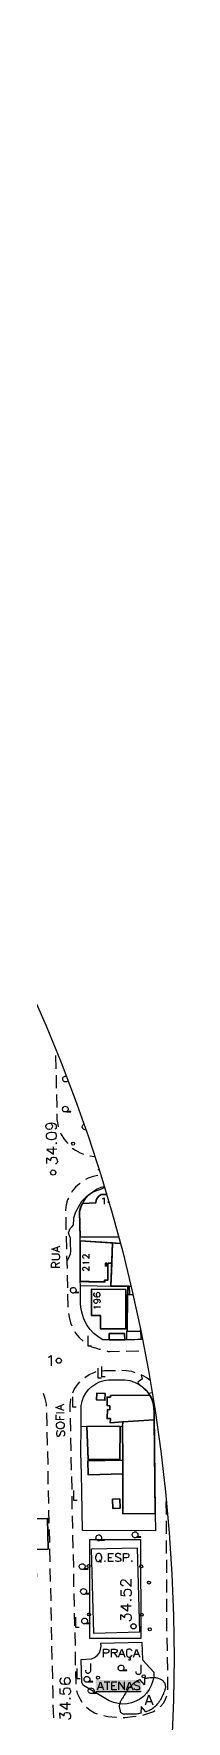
# Model space of a CAD drawing. Extents: x -2391 to 32076, y -11492 to 5852.
# Drawn here: x 5011 to 5051, y -1291 to -772 of the extents above; entities that cross this region are included whole.
import ezdxf

# ---------------------------------------------------------------- set-up
doc = ezdxf.new("R2010")
doc.units = 0
doc.header["$LTSCALE"] = 7
for name, color, linetype in [('ALVE-CT', 3, 'CONTINUOUS'), ('PDF_A101 - EDIFICACAO', 7, 'CONTINUOUS'), ('PDF_A103 - PROJECAO_1', 7, 'CONTINUOUS'), ('PDF_A112 - PRISMA_VENTILACAO', 7, 'CONTINUOUS'), ('PDF_A123 - N DE PORTA', 7, 'CONTINUOUS'), ('PDF_A124 - MURO', 7, 'CONTINUOUS'), ('PDF_A133 - CANTEIRO_JARDIM_ESTUFA', 7, 'CONTINUOUS'), ('PDF_A134 - QUADRA_ESPORTES', 7, 'CONTINUOUS'), ('PDF_C301 - MEIO_FIO_2D', 7, 'CONTINUOUS'), ('PDF_C307 - TXT_NOME_LOGRADOURO', 7, 'CONTINUOUS'), ('PDF_F601 - LIMITE_VEGETACAO', 7, 'CONTINUOUS'), ('PDF_F602 - ARVORE_ISOLADA', 7, 'CONTINUOUS'), ('PDF_F604 - TXT_AGRUPAMENTO_ARVORE', 7, 'CONTINUOUS'), ('PDF_I902 - LUMINARIA', 7, 'CONTINUOUS'), ('PDF_I903 - POSTE', 7, 'CONTINUOUS'), ('PDF_N1402 - CURVA_INTERMEDIARIA', 7, 'CONTINUOUS'), ('PDF_N1403 - COTA_DE_APARELHO', 7, 'CONTINUOUS')]:
    doc.layers.add(name, color=color, linetype=linetype)

msp = doc.modelspace()

# ---------------------------------------------------------------- linework, layer by layer
at = {"layer": 'ALVE-CT'}
msp.add_circle((4550.796, -1271.53), 500, dxfattribs=at)
at = {"layer": 'PDF_A101 - EDIFICACAO', "lineweight": 30}
for points in [[(5033.722, -1141.986), (5021.949, -1141.91), (5021.78, -1134.121), (5022.203, -1132.682), (5022.711, -1131.666), (5026.775, -1131.496), (5026.86, -1130.65), (5027.199, -1129.972), (5027.791, -1129.295), (5028.469, -1128.872), (5030.012, -1128.872)], [(5037.54, -1157.163), (5037.02, -1157.149), (5031.432, -1157.065), (5031.686, -1150.038), (5031.94, -1143.773), (5034.24, -1143.929)], [(5040.489, -1170.532), (5040.491, -1170.611), (5040.491, -1171.034), (5036.427, -1170.95), (5036.512, -1159.689), (5037.104, -1159.689), (5037.02, -1157.149), (5037.54, -1157.163)], [(5040.505, -1170.611), (5040.491, -1170.611), (5040.489, -1170.532)]]:
    msp.add_lwpolyline(points, dxfattribs=at)
for points in [[(5031.94, -1143.773), (5031.686, -1150.038), (5030.5, -1150.038), (5030.5, -1155.202), (5029.484, -1155.202), (5029.569, -1155.795), (5024.743, -1155.795), (5024.743, -1155.71), (5022.034, -1155.71), (5021.949, -1143.18)], [(5029.738, -1150.038), (5029.738, -1150.884), (5030.162, -1150.884), (5030.162, -1150.038)], [(5036.004, -1158.081), (5036.004, -1170.188), (5028.215, -1170.188), (5028.215, -1166.124), (5025.505, -1166.124), (5025.505, -1157.996)], [(5035.665, -1173.574), (5030.839, -1173.574), (5030.839, -1171.712), (5035.58, -1171.712)], [(5029.654, -1190.168), (5029.569, -1192.2), (5027.029, -1192.116), (5027.114, -1189.999)], [(5044.724, -1198.211), (5035.072, -1198.889), (5031.178, -1199.143), (5031.262, -1197.873), (5030.246, -1197.873), (5030.331, -1195.079), (5031.093, -1195.163), (5031.093, -1193.893), (5030.246, -1193.809), (5030.246, -1191.269), (5031.262, -1191.269), (5031.347, -1190.761), (5043.369, -1190.676), (5043.877, -1191.608), (5044.385, -1193.047), (5044.639, -1194.486), (5044.724, -1196.01)], [(5035.072, -1214.89), (5035.072, -1210.657), (5034.988, -1200.328), (5035.072, -1198.889), (5044.724, -1198.211), (5044.978, -1227.082), (5035.072, -1227.166)], [(5034.226, -1200.328), (5034.141, -1210.488), (5024.405, -1210.488), (5024.066, -1200.243)], [(5035.072, -1214.89), (5024.405, -1215.144), (5024.32, -1210.911), (5035.072, -1210.657)], [(5034.226, -1225.473), (5032.024, -1225.558), (5031.94, -1222.679), (5034.141, -1222.594)], [(5006.371, -1238.173), (4990.454, -1238.427), (4988.507, -1238.511), (4988.423, -1238.511), (4981.141, -1238.511), (4980.972, -1229.283), (4985.036, -1229.198), (4991.386, -1229.029), (4997.82, -1228.944), (5000.614, -1228.86), (5006.287, -1228.775), (5011.959, -1228.606), (5012.128, -1238.088), (5008.319, -1238.173)]]:
    msp.add_lwpolyline(points, close=True, dxfattribs=at)
at = {"layer": 'PDF_A103 - PROJECAO_1', "lineweight": 30}
msp.add_lwpolyline([(5040.489, -1170.532), (5040.491, -1170.611), (5040.491, -1171.034), (5036.427, -1170.95), (5036.512, -1159.689), (5037.104, -1159.689), (5038.133, -1159.717)], dxfattribs=at)
at = {"layer": 'PDF_A112 - PRISMA_VENTILACAO', "lineweight": 30}
msp.add_lwpolyline([(5030.162, -1150.038), (5029.738, -1150.038), (5029.738, -1150.884), (5030.162, -1150.884)], close=True, dxfattribs=at)
at = {"layer": 'PDF_A123 - N DE PORTA', "lineweight": 9}
for points in [[(5028.892, -1130.226), (5029.061, -1130.142), (5029.4, -1129.888), (5029.4, -1131.835)], [(5030.652, -1131.04), (5030.5, -1131.242), (5030.712, -1131.242)], [(5023.219, -1148.514), (5023.135, -1148.514), (5022.965, -1148.429), (5022.881, -1148.344), (5022.796, -1148.175), (5022.796, -1147.752), (5022.881, -1147.582), (5022.965, -1147.498), (5023.135, -1147.413), (5023.304, -1147.413), (5023.558, -1147.498), (5023.812, -1147.667), (5024.743, -1148.598), (5024.743, -1147.244)], [(5023.135, -1150.207), (5023.05, -1150.038), (5022.796, -1149.784), (5024.743, -1149.784)], [(5023.219, -1152.324), (5023.135, -1152.324), (5022.965, -1152.239), (5022.881, -1152.154), (5022.796, -1151.985), (5022.796, -1151.562), (5022.881, -1151.392), (5022.965, -1151.308), (5023.135, -1151.223), (5023.304, -1151.223), (5023.558, -1151.308), (5023.812, -1151.477), (5024.743, -1152.408), (5024.743, -1151.054)], [(5026.437, -1159.266), (5026.183, -1159.351), (5026.098, -1159.605), (5026.098, -1159.774), (5026.267, -1160.113), (5026.521, -1160.282), (5027.029, -1160.367), (5027.453, -1160.367), (5027.876, -1160.282), (5028.045, -1160.028), (5028.13, -1159.774), (5028.13, -1159.689), (5028.045, -1159.351), (5027.791, -1159.181), (5027.537, -1159.097), (5027.453, -1159.097), (5027.199, -1159.181), (5026.945, -1159.435), (5026.86, -1159.689), (5026.86, -1159.774), (5027.029, -1160.113), (5027.199, -1160.282), (5027.453, -1160.367)], [(5026.86, -1161.129), (5027.114, -1161.213), (5027.283, -1161.383), (5027.368, -1161.721), (5027.368, -1161.806), (5027.283, -1162.06), (5027.114, -1162.229), (5026.86, -1162.399), (5026.775, -1162.399), (5026.437, -1162.229), (5026.267, -1162.06), (5026.183, -1161.806), (5026.183, -1161.721), (5026.267, -1161.383), (5026.437, -1161.213), (5026.86, -1161.129), (5027.283, -1161.129), (5027.791, -1161.213), (5028.045, -1161.383), (5028.13, -1161.637), (5028.13, -1161.891), (5028.045, -1162.145), (5027.876, -1162.229)], [(5026.606, -1164.007), (5026.521, -1163.753), (5026.183, -1163.499), (5028.215, -1163.499)]]:
    msp.add_lwpolyline(points, dxfattribs=at)
at = {"layer": 'PDF_A124 - MURO', "lineweight": 9}
for points in [[(5020.933, -1101.356), (5020.945, -1101.356)], [(5022.119, -1156.895), (5022.034, -1155.71), (5021.949, -1142.841), (5021.949, -1142.164), (5021.78, -1134.121), (5022.203, -1132.682), (5022.881, -1131.327), (5023.727, -1130.057), (5024.659, -1128.956), (5025.844, -1128.025), (5027.029, -1127.263), (5028.384, -1126.67), (5029.274, -1126.416)], [(5021.949, -1141.91), (5033.731, -1142.02)], [(5021.949, -1143.18), (5034.238, -1143.923)], [(5031.432, -1157.065), (5031.94, -1143.773)], [(5041.089, -1173.49), (5039.729, -1173.49), (5038.798, -1173.574), (5030.754, -1173.574), (5028.892, -1173.574), (5028.723, -1173.49), (5027.453, -1172.643), (5026.183, -1171.627), (5024.997, -1170.357), (5024.066, -1169.002), (5023.219, -1167.478), (5022.711, -1165.87), (5022.288, -1164.261), (5022.119, -1162.568), (5022.119, -1156.895), (5037.545, -1157.185)], [(5036.342, -1173.574), (5036.596, -1157.149)], [(5040.5, -1170.586), (5040.575, -1173.49)], [(5022.288, -1200.243), (5022.288, -1197.873), (5022.288, -1193.893), (5022.627, -1192.539), (5023.05, -1191.269), (5023.727, -1189.999), (5024.574, -1188.898), (5025.59, -1187.967), (5026.775, -1187.12), (5027.961, -1186.528), (5029.315, -1186.104), (5030.67, -1185.935), (5035.665, -1185.935), (5037.189, -1186.104), (5038.628, -1186.612), (5039.898, -1187.29), (5041.168, -1188.136), (5042.269, -1189.152), (5043.115, -1190.338), (5043.877, -1191.608), (5044.385, -1193.047), (5044.639, -1194.486), (5044.724, -1196.01), (5044.978, -1227.082), (5045.063, -1232.415), (5022.711, -1232.331), (5022.457, -1220.224), (5022.373, -1214.89), (5022.203, -1208.371), (5022.288, -1200.243), (5034.988, -1200.328), (5035.072, -1198.889), (5044.724, -1198.211)], [(4953.202, -1220.224), (4980.887, -1219.885), (5007.98, -1219.801), (5007.98, -1220.055), (5007.98, -1222.51), (5008.149, -1228.69), (5011.959, -1228.606), (5012.128, -1238.088), (5008.319, -1238.173), (5008.403, -1242.236), (5008.573, -1246.554)]]:
    msp.add_lwpolyline(points, dxfattribs=at)
msp.add_lwpolyline([(5040.575, -1265.604), (5024.913, -1265.604), (5024.913, -1235.125), (5040.491, -1235.125)], close=True, dxfattribs=at)
at = {"layer": 'PDF_A133 - CANTEIRO_JARDIM_ESTUFA', "lineweight": 9}
msp.add_lwpolyline([(5022.288, -1272.038), (5025.421, -1271.869), (5026.352, -1271.445), (5027.199, -1270.853), (5027.876, -1270.006), (5028.215, -1268.99), (5028.384, -1267.974), (5028.299, -1266.958), (5040.914, -1266.704), (5041.083, -1272.123), (5044.555, -1275.933), (5044.555, -1277.287), (5044.301, -1278.642), (5043.793, -1279.997), (5043.2, -1281.266), (5042.353, -1282.367), (5041.422, -1283.383), (5040.321, -1284.23), (5039.051, -1284.907), (5037.782, -1285.33), (5036.427, -1285.669), (5034.988, -1285.754), (5033.633, -1285.584), (5032.278, -1285.246), (5030.924, -1284.738), (5023.05, -1279.997), (5022.457, -1279.15)], close=True, dxfattribs=at)
for points in [[(5025.167, -1273.308), (5025.167, -1275.594), (5024.997, -1276.017), (5024.828, -1276.187), (5024.574, -1276.356), (5024.235, -1276.356), (5023.981, -1276.187), (5023.812, -1276.017), (5023.727, -1275.594), (5023.727, -1275.34)], [(5040.575, -1273.647), (5040.575, -1275.933), (5040.491, -1276.441), (5040.321, -1276.525), (5040.067, -1276.695), (5039.729, -1276.695), (5039.475, -1276.525), (5039.305, -1276.441), (5039.221, -1275.933), (5039.221, -1275.679)]]:
    msp.add_lwpolyline(points, dxfattribs=at)
at = {"layer": 'PDF_A134 - QUADRA_ESPORTES', "lineweight": 9}
for points in [[(5040.152, -1263.656), (5026.183, -1263.995), (5025.505, -1238.003), (5039.475, -1237.665)], [(5027.453, -1239.443), (5027.199, -1239.527), (5026.945, -1239.781), (5026.86, -1240.035), (5026.691, -1240.374), (5026.691, -1240.967), (5026.86, -1241.305), (5026.945, -1241.559), (5027.199, -1241.813), (5027.453, -1241.898), (5027.876, -1241.898), (5028.13, -1241.813), (5028.384, -1241.559), (5028.469, -1241.305), (5028.638, -1240.967), (5028.638, -1240.374), (5028.469, -1240.035), (5028.384, -1239.781), (5028.13, -1239.527), (5027.876, -1239.443)], [(5029.569, -1241.644), (5029.484, -1241.813), (5029.569, -1241.898), (5029.654, -1241.813)], [(5037.866, -1241.644), (5037.782, -1241.813), (5037.866, -1241.898), (5038.036, -1241.813)]]:
    msp.add_lwpolyline(points, close=True, dxfattribs=at)
for points in [[(5027.791, -1241.39), (5028.469, -1242.152)], [(5032.194, -1241.898), (5030.67, -1241.898), (5030.67, -1239.443), (5032.194, -1239.443)], [(5030.67, -1240.628), (5031.601, -1240.628)], [(5034.48, -1239.781), (5034.226, -1239.527), (5033.887, -1239.443), (5033.379, -1239.443), (5033.04, -1239.527), (5032.786, -1239.781), (5032.786, -1240.035), (5032.871, -1240.205), (5033.04, -1240.374), (5033.294, -1240.459), (5033.972, -1240.713), (5034.226, -1240.797), (5034.31, -1240.967), (5034.48, -1241.221), (5034.48, -1241.559), (5034.226, -1241.813), (5033.887, -1241.898), (5033.379, -1241.898), (5033.04, -1241.813), (5032.786, -1241.559)], [(5035.242, -1241.898), (5035.242, -1239.443), (5036.342, -1239.443), (5036.681, -1239.527), (5036.85, -1239.612), (5036.935, -1239.866), (5036.935, -1240.205), (5036.85, -1240.459), (5036.681, -1240.628), (5036.342, -1240.713), (5035.242, -1240.713)]]:
    msp.add_lwpolyline(points, dxfattribs=at)
at = {"layer": 'PDF_C301 - MEIO_FIO_2D', "lineweight": 9}
for points in [[(5014.414, -1086.117), (5014.499, -1090.18)], [(5014.584, -1092.128), (5014.668, -1096.107)], [(5014.753, -1098.139), (5014.838, -1102.118)], [(5014.838, -1104.065), (5014.838, -1105.759), (5015.092, -1107.367), (5015.261, -1108.044)], [(5015.938, -1109.907), (5016.192, -1110.415), (5017.039, -1111.854), (5018.055, -1113.124), (5018.14, -1113.209)], [(5019.579, -1114.564), (5020.595, -1115.241), (5022.034, -1116.087), (5023.05, -1116.511)], [(5024.997, -1117.019), (5025.082, -1117.019), (5026.365, -1117.147)], [(5021.949, -1125.4), (5021.78, -1125.57), (5020.595, -1126.586), (5019.579, -1127.856), (5019.325, -1128.279)], [(5027.368, -1123.03), (5025.929, -1123.369), (5024.489, -1123.877), (5023.643, -1124.3)], [(5018.394, -1130.057), (5018.14, -1130.565), (5017.716, -1132.089), (5017.462, -1133.698), (5017.462, -1133.867)], [(5017.547, -1135.814), (5017.632, -1139.793)], [(5017.716, -1141.741), (5017.801, -1145.72)], [(5017.801, -1147.752), (5017.97, -1151.646)], [(5017.97, -1153.678), (5018.055, -1157.573)], [(5018.14, -1159.605), (5018.224, -1163.584)], [(5018.394, -1165.531), (5018.563, -1166.632), (5018.986, -1168.41), (5019.41, -1169.341)], [(5020.341, -1171.034), (5020.595, -1171.542), (5021.695, -1172.897), (5022.881, -1174.082)], [(5024.489, -1175.267), (5025.59, -1175.775), (5026.183, -1175.945), (5026.691, -1176.114), (5027.283, -1176.283), (5027.791, -1176.453), (5028.215, -1176.537)], [(5030.162, -1177.045), (5030.585, -1177.215), (5031.093, -1177.215), (5034.056, -1177.13)], [(5036.088, -1177.13), (5039.983, -1177.045)], [(5023.389, -1185.258), (5024.743, -1184.326), (5026.267, -1183.649), (5026.945, -1183.395)], [(5028.892, -1183.141), (5029.484, -1183.057), (5032.871, -1183.057)], [(5028.892, -1183.141), (5028.892, -1183.141)], [(5034.818, -1182.972), (5036.088, -1183.057), (5037.697, -1183.226), (5038.798, -1183.649)], [(5040.66, -1184.326), (5040.999, -1184.496), (5042.523, -1185.342), (5043.439, -1186.075)], [(5019.748, -1189.914), (5020.171, -1188.898), (5021.103, -1187.544), (5021.865, -1186.528)], [(5011.62, -1194.063), (5011.62, -1193.301), (5011.197, -1191.692), (5010.689, -1190.168)], [(5018.902, -1195.756), (5018.902, -1193.639), (5019.071, -1191.946), (5019.156, -1191.777)], [(5011.874, -1200.074), (5011.705, -1196.095)], [(5019.071, -1201.767), (5018.986, -1197.788)], [(5011.959, -1206.085), (5011.874, -1202.021)], [(5019.24, -1207.778), (5019.071, -1203.799)], [(5012.128, -1212.012), (5012.044, -1208.032)], [(5019.325, -1213.789), (5019.24, -1209.726)], [(5012.213, -1218.023), (5012.128, -1214.043)], [(5012.382, -1224.034), (5012.298, -1220.055)], [(5019.494, -1219.716), (5019.41, -1215.737)], [(5019.579, -1225.727), (5019.494, -1221.748)], [(5048.28, -1223.356), (5048.28, -1223.695), (5048.365, -1227.42)], [(5012.467, -1230.045), (5012.382, -1226.066)], [(5019.748, -1231.738), (5019.663, -1227.759)], [(5048.365, -1229.368), (5048.365, -1230.384), (5048.365, -1233.347)], [(5012.636, -1236.056), (5012.552, -1231.992)], [(5019.833, -1237.749), (5019.748, -1233.77)], [(5048.365, -1235.379), (5048.365, -1239.358)], [(5012.806, -1241.982), (5012.721, -1238.003)], [(5020.002, -1243.76), (5019.917, -1239.697)], [(5048.449, -1241.39), (5048.449, -1245.369)], [(5012.89, -1247.994), (5012.806, -1244.014)], [(5020.087, -1249.687), (5020.002, -1245.708)], [(5013.06, -1254.005), (5012.975, -1250.026)], [(5020.256, -1255.698), (5020.171, -1251.719)], [(5048.449, -1247.401), (5048.449, -1251.38)], [(5013.144, -1260.016), (5013.06, -1256.037)], [(5048.449, -1253.327), (5048.534, -1257.391)], [(5013.314, -1266.027), (5013.229, -1262.048)], [(5020.341, -1261.709), (5020.256, -1257.73)], [(5048.534, -1259.339), (5048.534, -1259.423), (5048.534, -1263.318)], [(5020.51, -1267.72), (5020.425, -1263.741)], [(5048.618, -1265.35), (5048.703, -1269.329)], [(5013.398, -1272.038), (5013.314, -1267.974)], [(5020.595, -1273.731), (5020.51, -1269.668)], [(5048.703, -1271.361), (5048.788, -1275.34)], [(5013.568, -1277.965), (5013.483, -1273.985)], [(5020.764, -1279.658), (5020.679, -1275.679)], [(5048.788, -1277.372), (5048.788, -1277.795), (5048.788, -1281.351)], [(5013.652, -1283.976), (5013.652, -1281.944), (5013.568, -1279.997)], [(5022.627, -1285.246), (5021.949, -1284.145), (5021.272, -1282.706), (5020.933, -1281.69)], [(5013.906, -1289.987), (5013.737, -1286.008)], [(5027.283, -1288.886), (5026.437, -1288.548), (5025.082, -1287.701), (5023.981, -1286.77)], [(5044.893, -1287.87), (5044.47, -1288.124), (5043.285, -1288.548), (5041.083, -1289.225)], [(5048.449, -1283.298), (5048.111, -1284.314), (5047.518, -1285.5), (5046.671, -1286.516), (5046.502, -1286.685)], [(5033.125, -1289.902), (5033.04, -1289.902), (5030.5, -1289.648), (5029.23, -1289.394)], [(5039.136, -1289.564), (5038.205, -1289.733), (5035.665, -1289.987), (5035.157, -1289.987)]]:
    msp.add_lwpolyline(points, dxfattribs=at)
at = {"layer": 'PDF_C307 - TXT_NOME_LOGRADOURO', "lineweight": 9}
for points in [[(5027.622, -1121.421), (5027.622, -1121.075)], [(5015.769, -1146.651), (5013.314, -1145.72), (5015.854, -1144.788)], [(5013.314, -1148.852), (5015.092, -1148.937), (5015.43, -1148.768), (5015.684, -1148.598), (5015.769, -1148.175), (5015.769, -1148.006), (5015.684, -1147.582), (5015.43, -1147.413), (5015.092, -1147.244), (5013.314, -1147.244)], [(5015.007, -1146.312), (5015.007, -1145.127)], [(5015.769, -1151.392), (5013.229, -1151.392), (5013.229, -1150.292), (5013.398, -1149.953), (5013.483, -1149.868), (5013.737, -1149.699), (5013.991, -1149.699), (5014.245, -1149.868), (5014.33, -1149.953), (5014.414, -1150.376), (5014.414, -1151.392)], [(5014.414, -1150.546), (5015.769, -1149.784)], [(5017.039, -1195.417), (5014.499, -1194.486), (5017.039, -1193.47)], [(5016.192, -1195.079), (5016.192, -1193.893)], [(5014.584, -1196.095), (5017.039, -1196.01)], [(5017.124, -1198.127), (5014.668, -1198.211), (5014.584, -1196.687)], [(5015.854, -1198.211), (5015.769, -1197.195)], [(5015.092, -1201.683), (5014.838, -1201.852), (5014.753, -1202.275), (5014.753, -1202.699), (5014.838, -1203.037), (5015.092, -1203.291), (5015.346, -1203.291), (5015.6, -1203.206), (5015.684, -1203.037), (5015.854, -1202.783), (5016.023, -1202.106), (5016.192, -1201.852), (5016.277, -1201.767), (5016.531, -1201.598), (5016.87, -1201.598), (5017.124, -1201.852), (5017.208, -1202.191), (5017.208, -1202.699), (5017.124, -1203.037), (5016.87, -1203.291)], [(5029.146, -1271.276), (5029.146, -1268.821), (5030.162, -1268.821), (5030.5, -1268.906), (5030.67, -1268.99), (5030.754, -1269.244), (5030.754, -1269.583), (5030.67, -1269.837), (5030.5, -1270.006), (5030.162, -1270.091), (5029.146, -1270.091)], [(5031.601, -1271.276), (5031.601, -1268.821), (5032.702, -1268.821), (5033.04, -1268.906), (5033.125, -1268.99), (5033.294, -1269.244), (5033.294, -1269.498), (5033.125, -1269.752), (5033.04, -1269.837), (5032.702, -1270.006), (5031.601, -1270.006)], [(5032.448, -1270.006), (5033.294, -1271.276)], [(5033.718, -1271.276), (5034.734, -1268.821), (5035.665, -1271.276)], [(5034.141, -1270.43), (5035.326, -1270.43)], [(5037.951, -1269.414), (5037.782, -1269.16), (5037.528, -1268.906), (5037.358, -1268.821), (5036.85, -1268.821), (5036.596, -1268.906), (5036.342, -1269.16), (5036.258, -1269.414), (5036.173, -1269.752), (5036.173, -1270.345), (5036.258, -1270.684), (5036.342, -1270.937), (5036.596, -1271.191), (5036.85, -1271.276), (5037.358, -1271.276), (5037.528, -1271.191), (5037.782, -1270.937), (5037.951, -1270.684)], [(5036.85, -1272.038), (5036.935, -1272.123), (5037.358, -1272.123), (5037.443, -1272.038), (5037.443, -1271.784), (5037.358, -1271.615), (5037.104, -1271.615), (5037.104, -1271.276)], [(5038.374, -1271.276), (5039.305, -1268.821), (5040.321, -1271.276)], [(5038.713, -1270.43), (5039.983, -1270.43)], [(5027.283, -1281.351), (5028.215, -1278.896), (5029.146, -1281.351)], [(5027.622, -1280.504), (5028.807, -1280.504)], [(5029.4, -1278.896), (5031.093, -1278.896)], [(5030.246, -1278.896), (5030.246, -1281.351)], [(5033.21, -1281.351), (5031.686, -1281.351), (5031.686, -1278.896), (5033.21, -1278.896)], [(5031.686, -1280.081), (5032.617, -1280.081)], [(5033.887, -1281.351), (5033.887, -1278.896), (5035.58, -1281.351), (5035.58, -1278.896)], [(5036.173, -1281.351), (5037.104, -1278.896), (5038.12, -1281.351)], [(5036.512, -1280.504), (5037.697, -1280.504)], [(5040.237, -1279.235), (5039.983, -1278.981), (5039.644, -1278.896), (5039.136, -1278.896), (5038.798, -1278.981), (5038.544, -1279.235), (5038.544, -1279.489), (5038.713, -1279.658), (5038.798, -1279.827), (5039.051, -1279.912), (5039.729, -1280.166), (5039.983, -1280.251), (5040.067, -1280.42), (5040.237, -1280.674), (5040.237, -1281.012), (5039.983, -1281.266), (5039.644, -1281.351), (5039.136, -1281.351), (5038.798, -1281.266), (5038.544, -1281.012)]]:
    msp.add_lwpolyline(points, dxfattribs=at)
msp.add_lwpolyline([(5014.668, -1200.243), (5014.838, -1200.497), (5015.092, -1200.667), (5015.261, -1200.836), (5015.684, -1200.921), (5016.277, -1200.921), (5016.616, -1200.751), (5016.87, -1200.667), (5017.039, -1200.413), (5017.208, -1200.159), (5017.208, -1199.651), (5017.039, -1199.481), (5016.785, -1199.227), (5016.531, -1199.143), (5016.192, -1198.973), (5015.6, -1198.973), (5015.261, -1199.143), (5015.007, -1199.227), (5014.753, -1199.481), (5014.668, -1199.735)], close=True, dxfattribs=at)
at = {"layer": 'PDF_C307 - TXT_NOME_LOGRADOURO', "color": 7, "lineweight": 0, "true_color": 0xffffff}
msp.add_lwpolyline([(5026.775, -1281.859), (5040.745, -1281.859)], dxfattribs=at)
at = {"layer": 'PDF_C307 - TXT_NOME_LOGRADOURO', "color": 7, "true_color": 0xffffff, "transparency": 33554559}
for points in [[(5026.775, -1278.388), (5040.745, -1278.388), (5026.775, -1281.859)], [(5040.745, -1278.388), (5026.775, -1281.859), (5040.745, -1281.859)]]:
    msp.add_solid(points, dxfattribs=at)
at = {"layer": 'PDF_F601 - LIMITE_VEGETACAO', "lineweight": 9}
for points in [[(5041.761, -1277.711), (5041.761, -1279.827), (5040.321, -1278.219), (5040.237, -1278.303), (5040.152, -1278.303), (5040.067, -1278.303), (5039.983, -1278.388), (5039.813, -1278.473), (5039.644, -1278.557), (5039.475, -1278.642), (5039.305, -1278.727), (5039.136, -1278.811), (5038.967, -1278.981), (5038.713, -1279.15), (5038.544, -1279.319), (5038.29, -1279.489), (5038.036, -1279.743), (5037.782, -1279.997), (5037.528, -1280.251), (5037.274, -1280.504), (5037.02, -1280.758), (5036.766, -1281.097), (5036.512, -1281.436), (5036.342, -1281.774), (5036.088, -1282.028), (5035.919, -1282.367), (5035.665, -1282.706), (5035.496, -1283.044), (5035.326, -1283.383), (5035.157, -1283.637), (5034.988, -1283.891), (5034.818, -1284.145), (5034.649, -1284.399), (5034.564, -1284.653), (5034.395, -1284.907), (5034.31, -1285.076), (5034.226, -1285.33), (5034.141, -1285.5), (5034.056, -1285.669), (5034.056, -1285.838), (5034.056, -1286.008), (5033.972, -1286.177), (5033.972, -1286.431), (5033.972, -1286.6), (5034.056, -1286.77), (5034.056, -1286.939), (5034.056, -1287.108), (5034.141, -1287.362), (5034.141, -1287.532), (5034.226, -1287.701), (5034.226, -1287.87), (5034.31, -1288.04), (5034.395, -1288.209), (5034.48, -1288.294), (5034.564, -1288.463), (5034.734, -1288.548), (5034.818, -1288.548), (5034.988, -1288.632), (5035.072, -1288.717), (5035.242, -1288.717), (5035.411, -1288.717), (5035.665, -1288.802), (5035.834, -1288.802), (5036.088, -1288.802), (5036.342, -1288.802), (5036.512, -1288.802), (5036.85, -1288.802), (5037.104, -1288.802), (5037.358, -1288.802), (5037.697, -1288.802), (5037.951, -1288.802), (5038.29, -1288.802), (5038.628, -1288.717), (5038.967, -1288.717), (5039.305, -1288.717), (5039.644, -1288.632), (5039.983, -1288.632), (5040.321, -1288.548), (5040.575, -1288.463)], [(5041.845, -1277.88), (5042.015, -1277.795), (5042.353, -1277.795), (5042.692, -1277.711), (5043.031, -1277.711), (5043.454, -1277.626), (5043.793, -1277.626), (5044.131, -1277.626), (5044.47, -1277.626), (5044.809, -1277.626), (5045.147, -1277.626), (5045.401, -1277.711), (5045.655, -1277.711), (5045.909, -1277.795), (5046.163, -1277.88), (5046.417, -1277.965), (5046.671, -1278.049), (5046.841, -1278.219), (5047.01, -1278.303), (5047.264, -1278.473), (5047.433, -1278.642), (5047.603, -1278.811), (5047.687, -1278.981), (5047.857, -1279.15), (5047.941, -1279.319), (5048.026, -1279.489), (5048.111, -1279.743), (5048.111, -1279.912), (5048.111, -1280.081), (5048.195, -1280.251), (5048.195, -1280.42), (5048.195, -1280.589), (5048.195, -1280.674), (5048.111, -1280.843), (5048.111, -1280.928), (5048.111, -1281.012), (5048.111, -1281.182), (5048.026, -1281.266), (5048.026, -1281.436), (5047.941, -1281.605), (5047.857, -1281.774), (5047.772, -1282.028), (5047.603, -1282.367), (5047.518, -1282.621), (5047.349, -1282.96), (5047.179, -1283.298), (5047.01, -1283.637), (5046.841, -1284.06), (5046.671, -1284.399), (5046.417, -1284.738), (5046.248, -1284.992), (5045.994, -1285.33), (5045.825, -1285.584), (5045.571, -1285.923), (5045.317, -1286.177), (5045.147, -1286.431), (5044.893, -1286.6), (5044.639, -1286.854), (5044.385, -1287.024), (5044.131, -1287.193), (5043.877, -1287.447), (5043.539, -1287.532), (5043.285, -1287.701), (5043.031, -1287.87), (5042.692, -1287.955), (5042.353, -1288.04), (5042.269, -1288.124), (5042.099, -1288.124), (5040.745, -1286.516), (5040.66, -1288.632)]]:
    msp.add_lwpolyline(points, dxfattribs=at)
at = {"layer": 'PDF_F602 - ARVORE_ISOLADA', "lineweight": 9}
for points in [[(5018.214, -1093.99), (5018.14, -1093.99), (5017.97, -1094.075), (5017.886, -1094.16), (5017.801, -1094.16), (5017.547, -1094.244), (5017.378, -1094.244), (5017.208, -1094.16), (5017.039, -1094.075), (5016.87, -1093.99), (5016.785, -1093.821), (5016.7, -1093.652), (5016.616, -1093.398), (5016.616, -1093.228), (5016.7, -1092.974), (5016.785, -1092.805), (5016.954, -1092.636), (5017.208, -1092.551), (5017.378, -1092.466), (5017.632, -1092.466)], [(5023.626, -1108.953), (5023.558, -1108.976), (5023.389, -1108.976), (5023.219, -1108.891), (5023.05, -1108.806), (5022.881, -1108.722), (5022.796, -1108.552), (5022.711, -1108.383), (5022.627, -1108.214), (5022.627, -1107.96), (5022.711, -1107.706), (5022.796, -1107.536), (5022.965, -1107.367), (5023.066, -1107.334)]]:
    msp.add_lwpolyline(points, dxfattribs=at)
for points in [[(5017.97, -1103.303), (5017.886, -1103.388), (5017.801, -1103.388), (5017.632, -1103.473), (5017.462, -1103.473), (5017.293, -1103.473), (5017.124, -1103.473), (5016.954, -1103.388), (5016.785, -1103.219), (5016.7, -1103.134), (5016.616, -1102.965), (5016.531, -1102.711), (5016.531, -1102.457), (5016.616, -1102.287), (5016.7, -1102.033), (5016.87, -1101.949), (5017.124, -1101.779), (5017.293, -1101.695), (5017.632, -1101.779), (5017.886, -1101.864), (5018.055, -1102.033), (5018.224, -1102.203), (5018.309, -1102.372), (5018.309, -1102.541), (5018.309, -1102.795), (5018.224, -1102.965), (5018.14, -1103.134), (5017.97, -1103.303), (5017.886, -1103.388), (5019.156, -1103.388), (5019.156, -1103.303)], [(5020.425, -1159.012), (5020.341, -1159.097), (5020.256, -1159.181), (5020.087, -1159.181), (5019.917, -1159.266), (5019.748, -1159.266), (5019.579, -1159.181), (5019.41, -1159.097), (5019.24, -1159.012), (5019.156, -1158.843), (5019.071, -1158.673), (5018.986, -1158.504), (5018.986, -1158.25), (5019.071, -1157.996), (5019.156, -1157.827), (5019.325, -1157.657), (5019.494, -1157.573), (5019.748, -1157.488), (5020.087, -1157.488), (5020.341, -1157.657), (5020.51, -1157.827), (5020.679, -1157.996), (5020.679, -1158.165), (5020.764, -1158.335), (5020.764, -1158.504), (5020.679, -1158.673), (5020.595, -1158.927), (5020.425, -1159.012), (5020.341, -1159.097), (5021.611, -1159.097), (5021.611, -1159.012)], [(5028.299, -1235.209), (5028.13, -1235.294), (5028.045, -1235.379), (5027.961, -1235.379), (5027.791, -1235.463), (5027.537, -1235.463), (5027.368, -1235.379), (5027.199, -1235.294), (5027.114, -1235.209), (5026.945, -1235.04), (5026.86, -1234.871), (5026.775, -1234.617), (5026.86, -1234.447), (5026.86, -1234.193), (5027.029, -1234.024), (5027.114, -1233.855), (5027.368, -1233.77), (5027.622, -1233.685), (5027.961, -1233.685), (5028.215, -1233.855), (5028.384, -1234.024), (5028.469, -1234.193), (5028.553, -1234.363), (5028.553, -1234.532), (5028.553, -1234.701), (5028.553, -1234.871), (5028.384, -1235.125), (5028.299, -1235.209), (5028.13, -1235.294), (5029.484, -1235.294), (5029.484, -1235.209)], [(5039.475, -1234.278), (5039.305, -1234.363), (5039.221, -1234.447), (5039.136, -1234.447), (5038.882, -1234.532), (5038.713, -1234.532), (5038.544, -1234.447), (5038.374, -1234.363), (5038.205, -1234.278), (5038.12, -1234.109), (5038.036, -1233.939), (5037.951, -1233.77), (5037.951, -1233.516), (5038.036, -1233.262), (5038.12, -1233.093), (5038.29, -1232.923), (5038.544, -1232.839), (5038.713, -1232.754), (5039.136, -1232.754), (5039.39, -1232.923), (5039.475, -1233.093), (5039.644, -1233.262), (5039.729, -1233.431), (5039.729, -1233.601), (5039.729, -1233.77), (5039.644, -1233.939), (5039.559, -1234.193), (5039.475, -1234.278), (5039.305, -1234.363), (5040.66, -1234.363), (5040.66, -1234.278)], [(5023.219, -1244.099), (5023.05, -1244.184), (5022.965, -1244.268), (5022.881, -1244.268), (5022.627, -1244.353), (5022.457, -1244.353), (5022.288, -1244.268), (5022.119, -1244.184), (5021.949, -1244.099), (5021.865, -1243.93), (5021.78, -1243.76), (5021.695, -1243.506), (5021.695, -1243.337), (5021.78, -1243.083), (5021.865, -1242.914), (5022.034, -1242.744), (5022.288, -1242.66), (5022.457, -1242.575), (5022.881, -1242.575), (5023.135, -1242.744), (5023.304, -1242.829), (5023.389, -1243.083), (5023.473, -1243.252), (5023.473, -1243.422), (5023.473, -1243.591), (5023.389, -1243.76), (5023.304, -1243.93), (5023.219, -1244.099), (5023.05, -1244.184), (5024.405, -1244.184), (5024.405, -1244.099)], [(5023.643, -1251.719), (5023.473, -1251.803), (5023.389, -1251.888), (5023.304, -1251.973), (5023.135, -1251.973), (5022.881, -1251.973), (5022.711, -1251.888), (5022.542, -1251.803), (5022.373, -1251.719), (5022.288, -1251.549), (5022.203, -1251.38), (5022.119, -1251.211), (5022.119, -1250.957), (5022.203, -1250.788), (5022.373, -1250.534), (5022.457, -1250.364), (5022.711, -1250.28), (5022.965, -1250.195), (5023.304, -1250.28), (5023.558, -1250.364), (5023.727, -1250.534), (5023.812, -1250.703), (5023.897, -1250.872), (5023.897, -1251.042), (5023.897, -1251.211), (5023.812, -1251.465), (5023.727, -1251.634), (5023.643, -1251.719), (5023.473, -1251.803), (5024.828, -1251.803), (5024.828, -1251.719)], [(5023.897, -1260.863), (5023.812, -1260.947), (5023.727, -1260.947), (5023.558, -1261.032), (5023.389, -1261.032), (5023.219, -1261.032), (5023.05, -1261.032), (5022.881, -1260.947), (5022.711, -1260.778), (5022.627, -1260.693), (5022.542, -1260.524), (5022.457, -1260.27), (5022.457, -1260.101), (5022.542, -1259.847), (5022.627, -1259.677), (5022.796, -1259.508), (5022.965, -1259.339), (5023.219, -1259.339), (5023.558, -1259.339), (5023.812, -1259.423), (5023.981, -1259.593), (5024.151, -1259.762), (5024.235, -1259.931), (5024.235, -1260.185), (5024.235, -1260.355), (5024.151, -1260.524), (5024.066, -1260.693), (5023.897, -1260.863), (5023.812, -1260.947), (5025.082, -1260.947), (5025.082, -1260.863)], [(5024.659, -1278.811), (5024.489, -1278.896), (5024.405, -1278.896), (5024.32, -1278.981), (5024.151, -1278.981), (5023.897, -1278.981), (5023.727, -1278.981), (5023.558, -1278.896), (5023.473, -1278.811), (5023.304, -1278.642), (5023.219, -1278.473), (5023.219, -1278.219), (5023.219, -1278.049), (5023.219, -1277.795), (5023.389, -1277.626), (5023.558, -1277.457), (5023.727, -1277.287), (5023.981, -1277.287), (5024.32, -1277.287), (5024.574, -1277.457), (5024.743, -1277.541), (5024.828, -1277.711), (5024.913, -1277.965), (5024.913, -1278.134), (5024.913, -1278.303), (5024.913, -1278.473), (5024.743, -1278.642), (5024.659, -1278.811), (5024.489, -1278.896), (5025.844, -1278.896), (5025.844, -1278.811)], [(5035.157, -1275.34), (5034.988, -1275.425), (5034.903, -1275.425), (5034.818, -1275.509), (5034.564, -1275.509), (5034.395, -1275.509), (5034.226, -1275.509), (5034.056, -1275.425), (5033.887, -1275.255), (5033.802, -1275.171), (5033.718, -1275.001), (5033.633, -1274.747), (5033.633, -1274.578), (5033.718, -1274.324), (5033.802, -1274.155), (5033.972, -1273.985), (5034.226, -1273.816), (5034.395, -1273.816), (5034.818, -1273.816), (5035.072, -1273.901), (5035.242, -1274.07), (5035.326, -1274.239), (5035.411, -1274.409), (5035.411, -1274.663), (5035.411, -1274.832), (5035.326, -1275.001), (5035.242, -1275.171), (5035.157, -1275.34), (5034.988, -1275.425), (5036.342, -1275.425), (5036.342, -1275.34)], [(5025.929, -1282.282), (5025.844, -1282.367), (5025.759, -1282.452), (5025.59, -1282.452), (5025.421, -1282.536), (5025.251, -1282.536), (5025.082, -1282.452), (5024.913, -1282.367), (5024.743, -1282.282), (5024.659, -1282.113), (5024.574, -1281.944), (5024.489, -1281.774), (5024.489, -1281.52), (5024.574, -1281.266), (5024.659, -1281.097), (5024.828, -1280.928), (5024.997, -1280.843), (5025.251, -1280.758), (5025.59, -1280.843), (5025.844, -1280.928), (5026.013, -1281.097), (5026.183, -1281.266), (5026.267, -1281.436), (5026.267, -1281.605), (5026.267, -1281.774), (5026.183, -1281.944), (5026.098, -1282.198), (5025.929, -1282.282), (5025.844, -1282.367), (5027.114, -1282.367), (5027.114, -1282.282)]]:
    msp.add_lwpolyline(points, close=True, dxfattribs=at)
at = {"layer": 'PDF_F604 - TXT_AGRUPAMENTO_ARVORE', "lineweight": 9}
for points in [[(5042.015, -1286.008), (5043.115, -1282.96), (5044.301, -1286.008)], [(5042.438, -1284.992), (5043.877, -1284.992)]]:
    msp.add_lwpolyline(points, dxfattribs=at)
at = {"layer": 'PDF_I902 - LUMINARIA', "lineweight": 9}
for points in [[(5019.748, -1113.294), (5019.748, -1113.294)], [(5024.489, -1243.337), (5024.489, -1243.337)], [(5040.66, -1243.422), (5040.66, -1243.422)], [(5043.031, -1248.417), (5043.031, -1248.417)], [(5024.659, -1258.238), (5024.659, -1258.238)], [(5040.829, -1258.323), (5040.829, -1258.323)], [(5043.285, -1262.81), (5043.285, -1262.81)], [(5027.368, -1277.711), (5027.368, -1277.711)], [(5041.422, -1277.287), (5041.422, -1277.287)]]:
    msp.add_lwpolyline(points, dxfattribs=at)
for centre in [(5019.82, -1113.225), (5024.562, -1243.274), (5040.733, -1243.358), (5043.104, -1248.354), (5024.731, -1258.175), (5040.902, -1258.26), (5043.358, -1262.747), (5027.44, -1277.648), (5041.495, -1277.225)]:
    msp.add_circle(centre, 0.466, dxfattribs=at)
at = {"layer": 'PDF_I903 - POSTE', "lineweight": 9}
for points in [[(5025.505, -1175.521), (5024.489, -1175.521), (5024.489, -1172.389)], [(5028.553, -1185.427), (5027.537, -1185.427), (5027.537, -1182.295)], [(5029.654, -1185.004), (5028.638, -1185.004), (5028.638, -1181.871)], [(5020.764, -1194.401), (5019.748, -1194.401), (5019.748, -1191.184)], [(5021.018, -1223.102), (5020.002, -1223.102), (5020.002, -1219.97)], [(5021.695, -1262.132), (5020.679, -1262.132), (5020.679, -1259)], [(5022.034, -1277.965), (5021.018, -1277.965), (5021.018, -1274.832)]]:
    msp.add_lwpolyline(points, dxfattribs=at)
at = {"layer": 'PDF_N1402 - CURVA_INTERMEDIARIA', "lineweight": 9}
for points in [[(5017.886, -1149.445), (5018.309, -1148.768), (5018.732, -1147.836), (5018.986, -1147.159), (5019.071, -1146.228), (5018.986, -1143.942), (5018.986, -1142.757), (5018.986, -1142.418), (5018.478, -1140.979), (5018.394, -1140.64), (5018.902, -1139.37), (5019.494, -1138.777), (5019.917, -1138.269), (5020.087, -1136.491), (5020.087, -1136.068), (5020.679, -1134.206), (5022.542, -1130.904), (5024.066, -1129.38), (5024.913, -1128.702), (5025.929, -1128.025), (5027.453, -1127.517), (5028.299, -1127.263), (5029.146, -1126.84), (5029.38, -1126.766)], [(5040.745, -1184.411), (5040.999, -1185.766), (5040.237, -1186.274), (5039.644, -1186.612), (5039.813, -1186.951), (5039.898, -1187.036), (5043.031, -1190.084), (5044.071, -1189.803)]]:
    msp.add_lwpolyline(points, dxfattribs=at)
at = {"layer": 'PDF_N1403 - COTA_DE_APARELHO', "lineweight": 9}
for points in [[(5012.552, -1106.944), (5012.975, -1107.028), (5013.314, -1107.367), (5013.483, -1107.79), (5013.483, -1107.96), (5013.314, -1108.383), (5013.06, -1108.722), (5012.552, -1108.891), (5012.382, -1108.891), (5011.959, -1108.722), (5011.62, -1108.468), (5011.451, -1108.044), (5011.451, -1107.875), (5011.62, -1107.367), (5011.874, -1107.113), (5012.552, -1106.944), (5013.314, -1106.859), (5014.076, -1107.028), (5014.499, -1107.282), (5014.668, -1107.79), (5014.668, -1108.044), (5014.584, -1108.552), (5014.245, -1108.722)], [(5014.838, -1114.902), (5011.705, -1114.987), (5013.822, -1116.511), (5013.822, -1114.225)], [(5011.79, -1119.305), (5011.705, -1117.611), (5012.975, -1118.458), (5012.975, -1118.035), (5013.144, -1117.696), (5013.229, -1117.527), (5013.737, -1117.357), (5013.991, -1117.357), (5014.499, -1117.527), (5014.753, -1117.781), (5014.922, -1118.289), (5015.007, -1118.712), (5014.838, -1119.22), (5014.668, -1119.389), (5014.414, -1119.474)], [(5012.298, -1178.993), (5012.552, -1178.823), (5013.06, -1178.4), (5013.06, -1181.617)], [(5035.242, -1249.348), (5035.072, -1249.348), (5034.734, -1249.179), (5034.564, -1249.01), (5034.48, -1248.756), (5034.48, -1248.078), (5034.564, -1247.824), (5034.734, -1247.655), (5035.072, -1247.486), (5035.326, -1247.486), (5035.665, -1247.655), (5036.088, -1247.994), (5037.612, -1249.518), (5037.612, -1247.316)], [(5034.48, -1250.703), (5034.48, -1252.227), (5035.834, -1252.396), (5035.665, -1252.227), (5035.496, -1251.803), (5035.496, -1251.296), (5035.665, -1250.872), (5036.004, -1250.534), (5036.427, -1250.364), (5036.766, -1250.364), (5037.189, -1250.534), (5037.528, -1250.872), (5037.612, -1251.296), (5037.612, -1251.803), (5037.528, -1252.227), (5037.358, -1252.396), (5037.02, -1252.565)], [(5037.612, -1255.613), (5034.48, -1255.613), (5036.596, -1257.137), (5036.596, -1254.851)], [(5034.48, -1259.847), (5034.48, -1258.153), (5035.665, -1259.085), (5035.665, -1258.661), (5035.834, -1258.323), (5036.004, -1258.153), (5036.427, -1257.984), (5036.766, -1257.984), (5037.189, -1258.153), (5037.528, -1258.492), (5037.612, -1258.915), (5037.612, -1259.423), (5037.528, -1259.847), (5037.358, -1260.016), (5037.02, -1260.185)], [(5016.277, -1277.795), (5015.938, -1277.965), (5015.769, -1278.473), (5015.769, -1278.727), (5015.938, -1279.235), (5016.446, -1279.489), (5017.208, -1279.658), (5017.97, -1279.658), (5018.563, -1279.489), (5018.817, -1279.235), (5018.986, -1278.727), (5018.986, -1278.557), (5018.817, -1278.134), (5018.563, -1277.795), (5018.055, -1277.711), (5017.97, -1277.711), (5017.462, -1277.795), (5017.208, -1278.134), (5017.039, -1278.557), (5017.039, -1278.727), (5017.208, -1279.235), (5017.462, -1279.489), (5017.97, -1279.658)], [(5015.769, -1281.012), (5015.769, -1282.536), (5017.208, -1282.706), (5017.039, -1282.536), (5016.87, -1282.113), (5016.87, -1281.605), (5017.039, -1281.182), (5017.293, -1280.843), (5017.801, -1280.758), (5018.055, -1280.758), (5018.563, -1280.843), (5018.817, -1281.182), (5018.986, -1281.605), (5018.986, -1282.113), (5018.817, -1282.536), (5018.732, -1282.706), (5018.394, -1282.875)], [(5018.986, -1285.923), (5015.769, -1285.923), (5017.97, -1287.447), (5017.97, -1285.161)], [(5015.854, -1290.156), (5015.769, -1288.463), (5017.039, -1289.394), (5017.039, -1288.971), (5017.208, -1288.632), (5017.293, -1288.463), (5017.801, -1288.378), (5018.055, -1288.378), (5018.563, -1288.463), (5018.817, -1288.802), (5018.986, -1289.225), (5018.986, -1289.733), (5018.902, -1290.156), (5018.732, -1290.325), (5018.394, -1290.495)]]:
    msp.add_lwpolyline(points, dxfattribs=at)
for points in [[(5011.536, -1111.008), (5011.705, -1111.516), (5012.213, -1111.77), (5012.975, -1111.939), (5013.398, -1111.939), (5014.16, -1111.77), (5014.584, -1111.431), (5014.753, -1110.923), (5014.753, -1110.669), (5014.584, -1110.246), (5014.16, -1109.907), (5013.398, -1109.822), (5012.89, -1109.822), (5012.128, -1109.992), (5011.705, -1110.246), (5011.536, -1110.754)], [(5014.499, -1113.124), (5014.668, -1113.294), (5014.838, -1113.124), (5014.668, -1112.955)], [(5037.358, -1253.751), (5037.528, -1253.92), (5037.612, -1253.751), (5037.528, -1253.581)], [(5018.732, -1284.06), (5018.817, -1284.23), (5018.986, -1284.06), (5018.817, -1283.891)]]:
    msp.add_lwpolyline(points, close=True, dxfattribs=at)
for centre in [(5013.724, -1122.115), (5015.418, -1180.027), (5038.362, -1261.816)]:
    msp.add_circle(centre, 0.804, dxfattribs=at)

doc.saveas('drawing.dxf')
